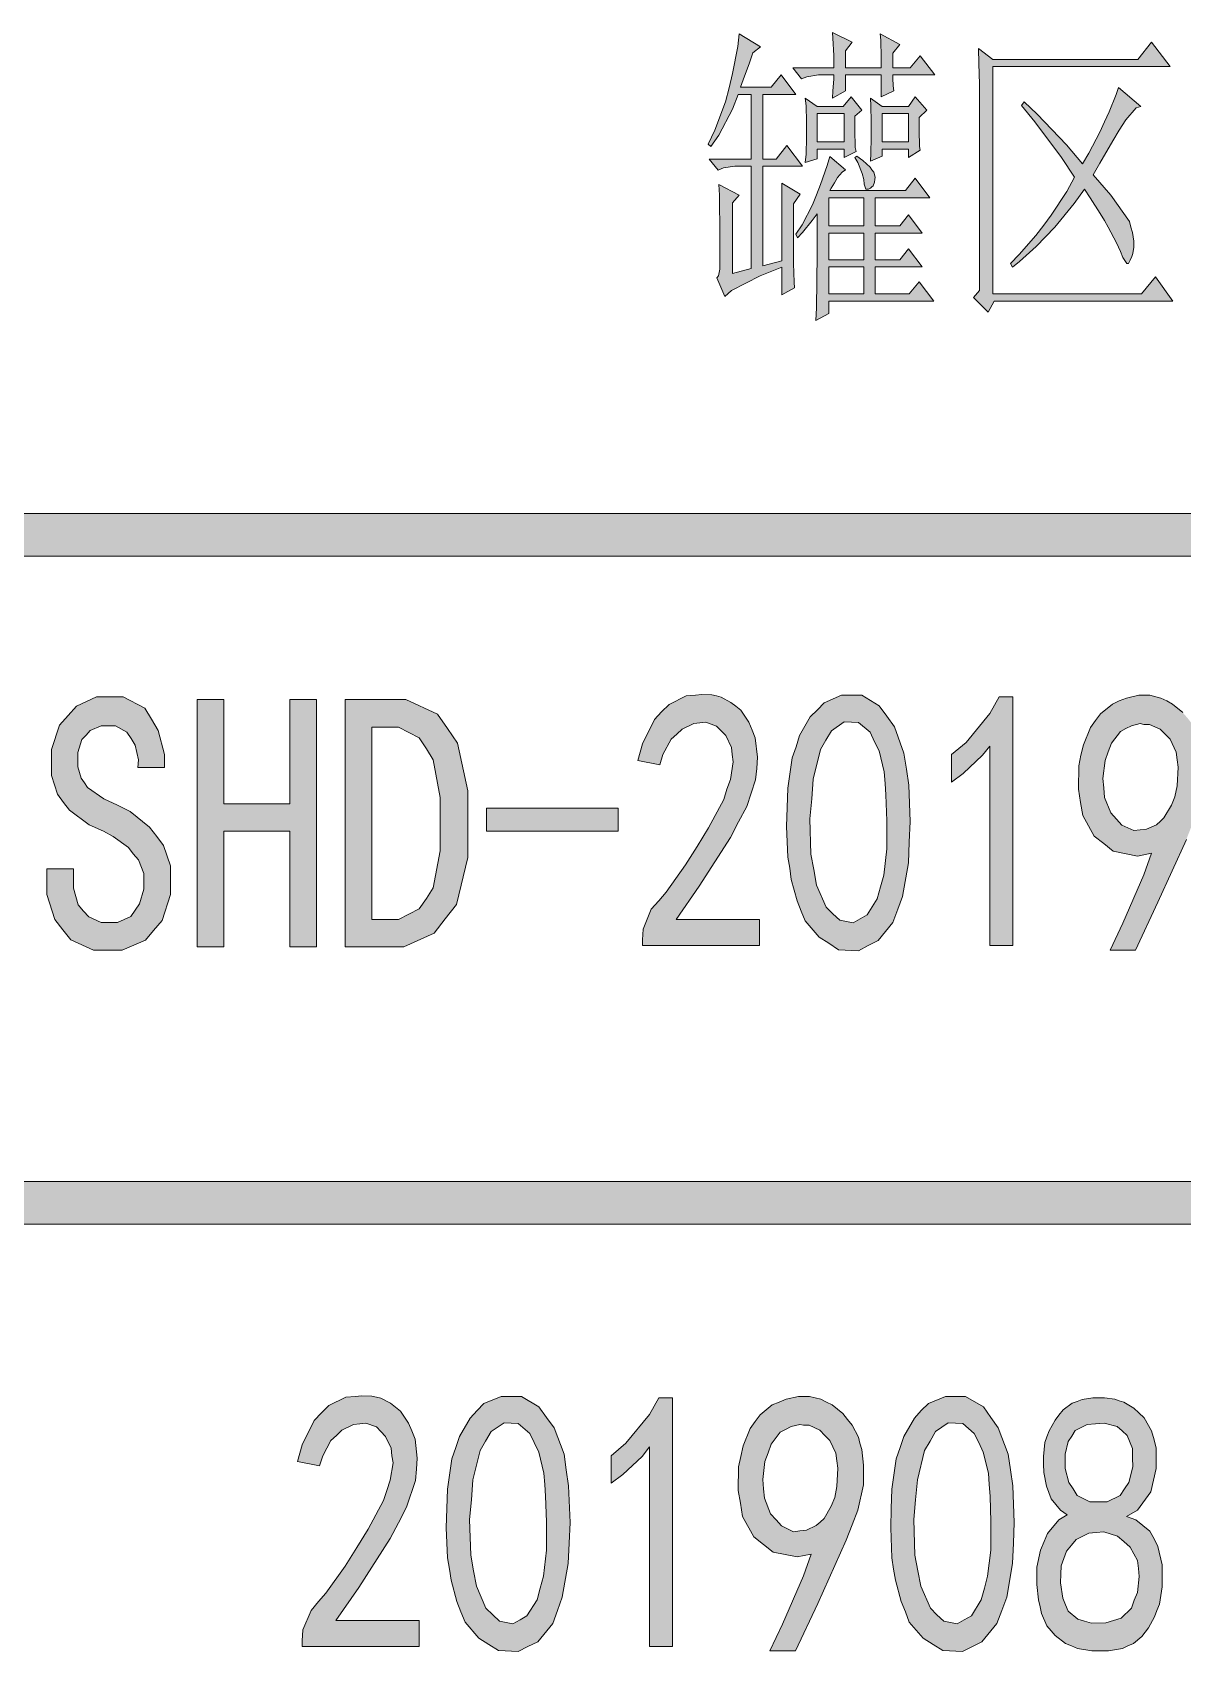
# Model space of a CAD drawing. Header units: millimetres. Extents: x 0 to 414, y 0 to 292.
# Drawn here: x 375.33 to 386.77, y 34.04 to 50.13 of the extents above; entities that cross this region are included whole.
import ezdxf

# ---------------------------------------------------------------- set-up
doc = ezdxf.new("R2010")
doc.units = ezdxf.units.MM

msp = doc.modelspace()

# ---------------------------------------------------------------- hatches: boundary and pattern name
h = msp.add_hatch(color=0)
h.dxf.hatch_style = 2
h.paths.add_polyline_path([(382.781528, 47.861361), (382.781528, 48.633944), (382.964972, 48.524583), (382.897944, 48.429333), (382.897944, 48.330556), (382.897944, 48.10125), (382.897944, 47.967194), (382.897944, 47.836667), (382.905, 47.649694), (382.908528, 47.59325), (382.781528, 47.522694), (382.781528, 47.797861), (382.566333, 47.713194), (382.280583, 47.568556), (382.213556, 47.508583), (382.135944, 47.692028), (382.150056, 47.713194), (382.164167, 47.780222), (382.164167, 47.822556), (382.164167, 48.111833), (382.160639, 48.514), (382.153583, 48.619833), (382.358194, 48.514), (382.291167, 48.439917), (382.291167, 47.737889), (382.474611, 47.787278), (382.474611, 48.803278), (382.375833, 48.803278), (382.312333, 48.803278), (382.199444, 48.785639), (382.146528, 48.764472), (382.058333, 48.873833), (382.474611, 48.873833), (382.474611, 49.515889), (382.347611, 49.515889), (382.291167, 49.37125), (382.153583, 49.110194), (382.075972, 48.997306), (382.04775, 49.022), (382.114778, 49.159583), (382.220611, 49.441806), (382.255889, 49.582917), (382.291167, 49.724028), (382.344083, 49.992139), (382.358194, 50.119139), (382.569861, 49.988611), (382.49225, 49.928639), (382.4605, 49.829861), (382.397, 49.660528), (382.368778, 49.589972), (382.675694, 49.589972), (382.774472, 49.709917), (382.919111, 49.515889), (382.591028, 49.515889), (382.591028, 48.873833), (382.725083, 48.873833), (382.830917, 49.007889), (382.986139, 48.803278), (382.591028, 48.803278), (382.591028, 47.811972)])
h = msp.add_hatch(color=0)
h.dxf.hatch_style = 2
h.paths.add_polyline_path([(383.769306, 49.780472), (383.769306, 49.882778), (383.765778, 50.055639), (383.758722, 50.119139), (383.95275, 50.013306), (383.885722, 49.925111), (383.885722, 49.780472), (384.058583, 49.780472), (384.157361, 49.900417), (384.302, 49.709917), (383.885722, 49.709917), (383.885722, 49.678167), (383.88925, 49.600556), (383.896306, 49.551167), (383.769306, 49.491194), (383.769306, 49.709917), (383.413, 49.709917), (383.413, 49.551167), (383.286, 49.480611), (383.289528, 49.551167), (383.296583, 49.667583), (383.296583, 49.709917), (383.208389, 49.709917), (383.144889, 49.709917), (383.028472, 49.692278), (382.975556, 49.671111), (382.890889, 49.780472), (383.296583, 49.780472), (383.296583, 49.903944), (383.289528, 50.076806), (383.286, 50.13325), (383.480028, 50.034472), (383.413, 49.949806), (383.413, 49.780472)])
h = msp.add_hatch(color=0)
h.dxf.hatch_style = 2
h.paths.add_polyline_path([(384.880556, 49.865139), (386.319889, 49.865139), (386.457472, 50.034472), (386.640917, 49.794583), (384.880556, 49.794583), (384.880556, 47.533278), (386.358694, 47.533278), (386.496278, 47.702611), (386.669139, 47.462722), (384.891139, 47.462722), (384.831167, 47.353361), (384.686528, 47.498), (384.7465, 47.568556), (384.7465, 49.565278), (384.7465, 49.618194), (384.739444, 49.822806), (384.735917, 49.9745)])
h = msp.add_hatch(color=0)
h.dxf.hatch_style = 2
h.paths.add_polyline_path([(385.191, 49.441806), (385.321528, 49.321861), (385.610806, 49.014944), (385.769556, 48.827972), (385.833056, 48.933806), (385.942417, 49.141944), (385.988278, 49.24425), (386.034139, 49.343028), (386.104694, 49.515889), (386.129389, 49.586444), (386.351639, 49.395944), (386.305778, 49.381833), (386.199944, 49.265417), (386.136444, 49.159583), (386.072944, 49.05375), (385.942417, 48.8315), (385.875389, 48.718611), (386.051778, 48.514), (386.23875, 48.252944), (386.252861, 48.1965), (386.266972, 48.143583), (386.281083, 48.058917), (386.281083, 48.030694), (386.281083, 47.998944), (386.2705, 47.935444), (386.259917, 47.903694), (386.245806, 47.868417), (386.228167, 47.836667), (386.210528, 47.836667), (386.171722, 47.896639), (386.147028, 47.956611), (386.108222, 48.041278), (386.027083, 48.1965), (385.988278, 48.263528), (385.945944, 48.334083), (385.847167, 48.489306), (385.790722, 48.573972), (385.688417, 48.432861), (385.494389, 48.1965), (385.402667, 48.10125), (385.310944, 48.006), (385.145139, 47.854306), (385.074583, 47.797861), (385.053417, 47.836667), (385.141611, 47.924861), (385.307417, 48.115361), (385.385028, 48.217667), (385.459111, 48.316444), (385.614333, 48.552806), (385.691944, 48.693917), (385.561417, 48.887944), (385.296833, 49.24425), (385.162778, 49.406528)])
h = msp.add_hatch(color=0)
h.paths.add_polyline_path([(383.014361, 48.838556), (383.021417, 48.923222), (383.024944, 49.089028), (383.024944, 49.166639), (383.024944, 49.24425), (383.021417, 49.403), (383.014361, 49.480611), (383.130778, 49.395944), (383.391833, 49.395944), (383.469444, 49.491194), (383.575278, 49.360667), (383.50825, 49.300694), (383.50825, 49.166639), (383.511778, 48.99025), (383.518833, 48.947917), (383.402417, 48.887944), (383.402417, 48.972611), (383.130778, 48.972611), (383.130778, 48.877361)])
h.paths.add_polyline_path([(383.130778, 49.325389), (383.130778, 49.046694), (383.402417, 49.046694), (383.402417, 49.325389)])
h = msp.add_hatch(color=0)
h.paths.add_polyline_path([(383.663472, 48.852667), (383.667, 48.930278), (383.670528, 49.089028), (383.670528, 49.166639), (383.670528, 49.24425), (383.667, 49.403), (383.663472, 49.480611), (383.779889, 49.395944), (384.040944, 49.395944), (384.107972, 49.491194), (384.224389, 49.360667), (384.146778, 49.286583), (384.146778, 49.159583), (384.150306, 48.997306), (384.157361, 48.962028), (384.040944, 48.887944), (384.040944, 48.972611), (383.779889, 48.972611), (383.779889, 48.902056)])
h.paths.add_polyline_path([(383.779889, 49.325389), (383.779889, 49.046694), (384.040944, 49.046694), (384.040944, 49.325389)])
h = msp.add_hatch(color=0)
h.paths.add_polyline_path([(383.130778, 48.330556), (383.081389, 48.263528), (382.986139, 48.143583), (382.93675, 48.090667), (382.919111, 48.125944), (382.982611, 48.221194), (383.084917, 48.41875), (383.12725, 48.517528), (383.166056, 48.619833), (383.233083, 48.810333), (383.257778, 48.898528), (383.413, 48.768), (383.38125, 48.743306), (383.335389, 48.690389), (383.31775, 48.662167), (383.303639, 48.637472), (383.271889, 48.584556), (383.257778, 48.559861), (384.009194, 48.559861), (384.107972, 48.683333), (384.252611, 48.489306), (383.709333, 48.489306), (383.709333, 48.210611), (383.95275, 48.210611), (384.040944, 48.319972), (384.175, 48.136528), (383.709333, 48.136528), (383.709333, 47.871944), (383.95275, 47.871944), (384.040944, 47.981306), (384.175, 47.801389), (383.709333, 47.801389), (383.709333, 47.533278), (384.048, 47.533278), (384.146778, 47.653222), (384.291417, 47.462722), (383.247194, 47.462722), (383.247194, 47.33925), (383.120194, 47.268694), (383.12725, 47.395694), (383.130778, 47.928389)])
h.paths.add_polyline_path([(383.247194, 48.489306), (383.247194, 48.210611), (383.596444, 48.210611), (383.596444, 48.489306)])
h.paths.add_polyline_path([(383.247194, 47.801389), (383.247194, 47.533278), (383.596444, 47.533278), (383.596444, 47.801389)])
h.paths.add_polyline_path([(383.247194, 48.136528), (383.247194, 47.871944), (383.596444, 47.871944), (383.596444, 48.136528)])
h = msp.add_hatch(color=0)
h.dxf.hatch_style = 2
h.paths.add_polyline_path([(383.525889, 48.902056), (383.585861, 48.859722), (383.659944, 48.792694), (383.677583, 48.768), (383.695222, 48.743306), (383.709333, 48.693917), (383.705806, 48.669222), (383.702278, 48.644528), (383.688167, 48.60925), (383.677583, 48.598667), (383.663472, 48.584556), (383.642306, 48.573972), (383.617611, 48.573972), (383.599972, 48.623361), (383.596444, 48.669222), (383.578806, 48.729194), (383.536472, 48.838556), (383.50825, 48.887944)])
h = msp.add_hatch(color=0)
h.dxf.hatch_style = 2
h.paths.add_polyline_path([(404.237472, 45.349583), (404.237472, 44.92625), (354.957944, 44.92625), (354.957944, 45.349583)])
h = msp.add_hatch(color=0)
h.dxf.hatch_style = 2
h.paths.add_polyline_path([(376.703167, 41.730083), (376.703167, 41.564278), (376.6185, 41.303222), (376.533833, 41.204444), (376.452694, 41.109194), (376.223389, 41.010417), (376.082278, 41.010417), (375.937639, 41.010417), (375.711861, 41.112722), (375.630722, 41.2115), (375.553111, 41.313806), (375.471972, 41.564278), (375.471972, 41.715972), (375.471972, 41.818278), (375.736556, 41.818278), (375.736556, 41.730083), (375.736556, 41.62425), (375.785944, 41.458444), (375.838861, 41.398472), (375.891778, 41.342028), (376.011722, 41.285583), (376.082278, 41.285583), (376.174, 41.285583), (376.308056, 41.345556), (376.350389, 41.405528), (376.392722, 41.469028), (376.438583, 41.617194), (376.438583, 41.701861), (376.438583, 41.772417), (376.385667, 41.906472), (376.33275, 41.966444), (376.283361, 42.029944), (376.131667, 42.139306), (376.036417, 42.192222), (375.895306, 42.255722), (375.69775, 42.400361), (375.637778, 42.477972), (375.577806, 42.559111), (375.517833, 42.746083), (375.517833, 42.851917), (375.517833, 43.003611), (375.598972, 43.247028), (375.683639, 43.342278), (375.768306, 43.434), (375.965861, 43.52925), (376.082278, 43.52925), (376.230444, 43.52925), (376.445639, 43.416361), (376.512667, 43.307), (376.579694, 43.194111), (376.643194, 42.954222), (376.643194, 42.823694), (376.378611, 42.823694), (376.385667, 42.901306), (376.350389, 43.045944), (376.311583, 43.112972), (376.26925, 43.176472), (376.156361, 43.239972), (376.082278, 43.239972), (376.011722, 43.239972), (375.902361, 43.194111), (375.863556, 43.14825), (375.821222, 43.102389), (375.782417, 42.975389), (375.782417, 42.89425), (375.782417, 42.83075), (375.814167, 42.717861), (375.845917, 42.672), (375.877667, 42.626139), (376.039944, 42.51325), (376.174, 42.44975), (376.301, 42.38625), (376.495028, 42.231028), (376.565583, 42.139306), (376.632611, 42.051111), (376.703167, 41.8465)])
h = msp.add_hatch(color=0)
h.dxf.hatch_style = 2
h.paths.add_polyline_path([(378.153083, 41.042167), (377.8885, 41.042167), (377.8885, 42.192222), (377.232333, 42.192222), (377.232333, 41.042167), (376.96775, 41.042167), (376.96775, 43.501028), (377.232333, 43.501028), (377.232333, 42.463861), (377.8885, 42.463861), (377.8885, 43.501028), (378.153083, 43.501028)])
h = msp.add_hatch(color=0)
h.paths.add_polyline_path([(379.659444, 42.262778), (379.659444, 41.931167), (379.546556, 41.461972), (379.433667, 41.320861), (379.324306, 41.17975), (379.020917, 41.042167), (378.830417, 41.042167), (378.438833, 41.042167), (378.438833, 43.501028), (378.830417, 43.501028), (379.042083, 43.501028), (379.356056, 43.356389), (379.458361, 43.21175), (379.557139, 43.067111), (379.659444, 42.594389)])
h.paths.add_polyline_path([(379.384278, 42.262778), (379.384278, 42.527361), (379.313722, 42.901306), (379.246694, 43.010667), (379.176139, 43.120028), (378.968, 43.225861), (378.830417, 43.225861), (378.703417, 43.225861), (378.703417, 41.313806), (378.830417, 41.313806), (378.968, 41.313806), (379.176139, 41.419639), (379.246694, 41.521944), (379.313722, 41.627778), (379.384278, 41.998194)])
h = msp.add_hatch(color=0)
h.dxf.hatch_style = 2
h.paths.add_polyline_path([(381.395111, 41.112722), (381.402167, 41.218556), (381.483306, 41.416111), (381.557389, 41.500778), (381.631472, 41.585444), (381.821972, 41.857083), (381.938389, 42.040528), (382.051278, 42.223972), (382.202972, 42.506194), (382.234722, 42.6085), (382.27, 42.707278), (382.298222, 42.880139), (382.287639, 42.954222), (382.280583, 43.024778), (382.224139, 43.144722), (382.178278, 43.190583), (382.132417, 43.236444), (382.026583, 43.27525), (381.966611, 43.268194), (381.906639, 43.261139), (381.790222, 43.204694), (381.737306, 43.155306), (381.680861, 43.105917), (381.596194, 42.954222), (381.567972, 42.851917), (381.34925, 42.89425), (381.395111, 43.060056), (381.515056, 43.303472), (381.585611, 43.377556), (381.659694, 43.451639), (381.829028, 43.536306), (381.924278, 43.543361), (381.98425, 43.550417), (382.086556, 43.546889), (382.132417, 43.536306), (382.178278, 43.525722), (382.273528, 43.472806), (382.322917, 43.434), (382.372306, 43.395194), (382.453444, 43.27525), (382.485194, 43.197639), (382.516944, 43.120028), (382.538111, 42.929528), (382.531056, 42.816639), (382.520472, 42.70375), (382.432278, 42.439167), (382.351139, 42.283944), (382.27, 42.128722), (381.959556, 41.645417), (381.73025, 41.313806), (382.559278, 41.313806), (382.559278, 41.056278), (381.395111, 41.056278)])
h = msp.add_hatch(color=0)
h.paths.add_polyline_path([(382.834444, 42.428583), (382.8415, 42.619083), (382.883833, 42.922472), (382.922639, 43.031833), (382.957917, 43.144722), (383.06375, 43.328167), (383.134306, 43.398722), (383.201333, 43.469278), (383.374194, 43.543361), (383.472972, 43.543361), (383.575278, 43.543361), (383.748139, 43.437528), (383.82575, 43.335222), (383.899833, 43.229389), (383.995083, 42.968333), (384.019778, 42.809583), (384.044472, 42.650833), (384.058583, 42.287472), (384.048, 42.082861), (384.040944, 41.87825), (383.980972, 41.543111), (383.935111, 41.416111), (383.885722, 41.285583), (383.737556, 41.105667), (383.638778, 41.056278), (383.543528, 41.003361), (383.345972, 41.013944), (383.247194, 41.077444), (383.151944, 41.137417), (383.014361, 41.299694), (382.972028, 41.398472), (382.933222, 41.500778), (382.87325, 41.712444), (382.859139, 41.825333), (382.8415, 41.934694), (382.827389, 42.238083)])
h.paths.add_polyline_path([(383.077861, 42.51325), (383.060222, 42.315694), (383.070806, 41.962917), (383.099028, 41.811222), (383.12725, 41.656), (383.2225, 41.437278), (383.289528, 41.37025), (383.356556, 41.30675), (383.490611, 41.282056), (383.561167, 41.320861), (383.628194, 41.359667), (383.7305, 41.518417), (383.76225, 41.638361), (383.794, 41.754778), (383.82575, 42.015833), (383.82575, 42.153417), (383.82575, 42.294528), (383.815167, 42.552056), (383.808111, 42.664944), (383.797528, 42.781361), (383.748139, 42.9895), (383.702278, 43.081222), (383.659944, 43.176472), (383.543528, 43.271722), (383.472972, 43.27525), (383.402417, 43.278778), (383.275417, 43.190583), (383.218972, 43.095333), (383.166056, 43.003611), (383.091972, 42.710806)])
h = msp.add_hatch(color=0)
h.dxf.hatch_style = 2
h.paths.add_polyline_path([(384.848806, 43.038889), (384.774722, 42.947167), (384.584222, 42.76725), (384.467806, 42.679056), (384.467806, 42.954222), (384.612444, 43.074167), (384.848806, 43.363444), (384.940528, 43.52925), (385.078111, 43.52925), (385.078111, 41.056278), (384.848806, 41.056278)])
h = msp.add_hatch(color=0)
h.paths.add_polyline_path([(386.044722, 41.010417), (386.171722, 41.278528), (386.379861, 41.758306), (386.457472, 41.9735), (386.316361, 41.945278), (386.076472, 41.994667), (385.981222, 42.06875), (385.885972, 42.142833), (385.773083, 42.347444), (385.751917, 42.477972), (385.73075, 42.6085), (385.734278, 42.841333), (385.755444, 42.947167), (385.780139, 43.049472), (385.850694, 43.222333), (385.900083, 43.292889), (385.949472, 43.359917), (386.069417, 43.455167), (386.136444, 43.486917), (386.207, 43.515139), (386.330472, 43.543361), (386.383389, 43.543361), (386.439833, 43.543361), (386.549194, 43.515139), (386.609167, 43.486917), (386.665611, 43.455167), (386.767917, 43.3705), (386.817306, 43.314056), (386.863167, 43.254083), (386.923139, 43.137667), (386.940778, 43.074167), (386.958417, 43.014194), (386.976056, 42.855444), (386.976056, 42.760194), (386.976056, 42.661417), (386.919611, 42.414472), (386.863167, 42.262778), (386.803194, 42.111083), (386.520972, 41.486667), (386.298722, 41.010417)])
h.paths.add_polyline_path([(385.981222, 42.622611), (385.988278, 42.527361), (386.051778, 42.375667), (386.108222, 42.312167), (386.161139, 42.252194), (386.281083, 42.199278), (386.344583, 42.206333), (386.408083, 42.213389), (386.506861, 42.255722), (386.545667, 42.291), (386.580944, 42.326278), (386.655028, 42.44975), (386.690306, 42.534417), (386.711472, 42.643778), (386.722056, 42.827222), (386.711472, 42.901306), (386.700889, 42.978917), (386.640917, 43.105917), (386.591528, 43.155306), (386.542139, 43.204694), (386.436306, 43.254083), (386.379861, 43.254083), (386.344583, 43.261139), (386.256389, 43.239972), (386.199944, 43.21175), (386.147028, 43.183528), (386.058833, 43.067111), (386.027083, 42.982444), (385.995333, 42.89425), (385.974167, 42.714333)])
h = msp.add_hatch(color=0)
h.dxf.hatch_style = 2
h.paths.add_polyline_path([(381.155222, 42.192222), (379.842889, 42.192222), (379.842889, 42.421528), (381.155222, 42.421528)])
h = msp.add_hatch(color=0)
h.dxf.hatch_style = 2
h.paths.add_polyline_path([(404.237472, 38.710306), (404.237472, 38.286972), (354.957944, 38.286972), (354.957944, 38.710306)])
h = msp.add_hatch(color=0)
h.dxf.hatch_style = 2
h.paths.add_polyline_path([(378.011972, 34.141833), (378.019028, 34.251194), (378.100167, 34.445222), (378.17425, 34.533417), (378.248333, 34.618083), (378.438833, 34.886194), (378.55525, 35.069639), (378.668139, 35.253083), (378.819833, 35.538833), (378.855111, 35.637611), (378.886861, 35.739917), (378.915083, 35.912778), (378.9045, 35.983333), (378.897444, 36.057417), (378.841, 36.173833), (378.795139, 36.223222), (378.749278, 36.269083), (378.643444, 36.307889), (378.583472, 36.300833), (378.5235, 36.293778), (378.407083, 36.237333), (378.354167, 36.184417), (378.297722, 36.135028), (378.216583, 35.983333), (378.184833, 35.884556), (377.966111, 35.926889), (378.011972, 36.092694), (378.131917, 36.332583), (378.202472, 36.410194), (378.276556, 36.484278), (378.445889, 36.565417), (378.541139, 36.572472), (378.601111, 36.579528), (378.703417, 36.576), (378.749278, 36.565417), (378.795139, 36.554833), (378.890389, 36.505444), (378.939778, 36.466639), (378.989167, 36.427833), (379.070306, 36.307889), (379.102056, 36.230278), (379.133806, 36.149139), (379.154972, 35.958639), (379.147917, 35.849278), (379.137333, 35.736389), (379.049139, 35.471806), (378.968, 35.316583), (378.886861, 35.161361), (378.576417, 34.674528), (378.347111, 34.346444), (379.176139, 34.346444), (379.176139, 34.085389), (378.011972, 34.085389)])
h = msp.add_hatch(color=0)
h.paths.add_polyline_path([(379.451306, 35.457694), (379.458361, 35.651722), (379.500694, 35.951583), (379.5395, 36.064472), (379.574778, 36.173833), (379.680611, 36.357278), (379.751167, 36.431361), (379.818194, 36.501917), (379.991056, 36.572472), (380.089833, 36.572472), (380.192139, 36.572472), (380.365, 36.470167), (380.442611, 36.364333), (380.516694, 36.262028), (380.615472, 35.997444), (380.636639, 35.842222), (380.661333, 35.683472), (380.675444, 35.320111), (380.664861, 35.1155), (380.657806, 34.910889), (380.597833, 34.57575), (380.551972, 34.445222), (380.502583, 34.314694), (380.354417, 34.134778), (380.255639, 34.085389), (380.160389, 34.036), (379.962833, 34.046583), (379.867583, 34.106556), (379.768806, 34.170056), (379.631222, 34.328806), (379.588889, 34.431111), (379.550083, 34.533417), (379.493639, 34.745083), (379.476, 34.854444), (379.458361, 34.967333), (379.44425, 35.267194)])
h.paths.add_polyline_path([(379.694722, 35.545889), (379.677083, 35.348333), (379.687667, 34.995556), (379.715889, 34.840333), (379.744111, 34.685111), (379.839361, 34.466389), (379.906389, 34.402889), (379.973417, 34.339389), (380.107472, 34.311167), (380.178028, 34.3535), (380.245056, 34.392306), (380.347361, 34.551056), (380.379111, 34.667472), (380.410861, 34.787417), (380.442611, 35.044944), (380.442611, 35.186056), (380.442611, 35.327167), (380.432028, 35.581167), (380.424972, 35.697583), (380.414389, 35.810472), (380.365, 36.018611), (380.319139, 36.113861), (380.276806, 36.205583), (380.160389, 36.304361), (380.089833, 36.307889), (380.019278, 36.311417), (379.892278, 36.223222), (379.835833, 36.127972), (379.782917, 36.03625), (379.708833, 35.743444)])
h = msp.add_hatch(color=0)
h.dxf.hatch_style = 2
h.paths.add_polyline_path([(381.465667, 36.071528), (381.391583, 35.976278), (381.201083, 35.796361), (381.084667, 35.711694), (381.084667, 35.983333), (381.229306, 36.106806), (381.465667, 36.392556), (381.557389, 36.558361), (381.694972, 36.558361), (381.694972, 34.085389), (381.465667, 34.085389)])
h = msp.add_hatch(color=0)
h.paths.add_polyline_path([(382.661583, 34.043056), (382.788583, 34.307639), (382.996722, 34.790944), (383.074333, 35.006139), (382.933222, 34.977917), (382.693333, 35.023778), (382.598083, 35.101389), (382.502833, 35.175472), (382.389944, 35.380083), (382.368778, 35.510611), (382.347611, 35.637611), (382.351139, 35.873972), (382.372306, 35.976278), (382.397, 36.082111), (382.467556, 36.254972), (382.516944, 36.322), (382.566333, 36.389028), (382.686278, 36.487806), (382.753306, 36.516028), (382.823861, 36.54425), (382.947333, 36.572472), (383.00025, 36.572472), (383.056694, 36.572472), (383.169583, 36.54425), (383.226028, 36.516028), (383.282472, 36.487806), (383.388306, 36.403139), (383.434167, 36.343167), (383.480028, 36.286722), (383.543528, 36.166778), (383.557639, 36.106806), (383.575278, 36.046833), (383.592917, 35.888083), (383.592917, 35.789306), (383.592917, 35.694056), (383.536472, 35.443583), (383.480028, 35.295417), (383.420056, 35.143722), (383.137833, 34.515778), (382.915583, 34.043056)])
h.paths.add_polyline_path([(382.598083, 35.65525), (382.608667, 35.56), (382.668639, 35.404778), (382.725083, 35.344806), (382.778, 35.284833), (382.897944, 35.228389), (382.961444, 35.235444), (383.024944, 35.2425), (383.123722, 35.288361), (383.162528, 35.323639), (383.201333, 35.358917), (383.271889, 35.482389), (383.307167, 35.567056), (383.328333, 35.676417), (383.338917, 35.859861), (383.328333, 35.933944), (383.31775, 36.008028), (383.257778, 36.135028), (383.208389, 36.184417), (383.159, 36.237333), (383.053167, 36.286722), (382.996722, 36.286722), (382.961444, 36.293778), (382.87325, 36.272611), (382.816806, 36.244389), (382.763889, 36.216167), (382.675694, 36.09975), (382.643944, 36.011556), (382.612194, 35.926889), (382.591028, 35.746972)])
h = msp.add_hatch(color=0)
h.paths.add_polyline_path([(383.868083, 35.457694), (383.875139, 35.651722), (383.917472, 35.951583), (383.956278, 36.064472), (383.995083, 36.173833), (384.100917, 36.357278), (384.167944, 36.431361), (384.2385, 36.501917), (384.407833, 36.572472), (384.506611, 36.572472), (384.608917, 36.572472), (384.785306, 36.470167), (384.859389, 36.364333), (384.933472, 36.262028), (385.03225, 35.997444), (385.053417, 35.842222), (385.078111, 35.683472), (385.092222, 35.320111), (385.085167, 35.1155), (385.074583, 34.910889), (385.018139, 34.57575), (384.96875, 34.445222), (384.919361, 34.314694), (384.771194, 34.134778), (384.675944, 34.085389), (384.577167, 34.036), (384.383139, 34.046583), (384.284361, 34.106556), (384.185583, 34.170056), (384.048, 34.328806), (384.009194, 34.431111), (383.966861, 34.533417), (383.910417, 34.745083), (383.892778, 34.854444), (383.875139, 34.967333), (383.864556, 35.267194)])
h.paths.add_polyline_path([(384.1115, 35.545889), (384.093861, 35.348333), (384.104444, 34.995556), (384.132667, 34.840333), (384.164417, 34.685111), (384.259667, 34.466389), (384.323167, 34.402889), (384.390194, 34.339389), (384.52425, 34.311167), (384.594806, 34.3535), (384.665361, 34.392306), (384.764139, 34.551056), (384.795889, 34.667472), (384.827639, 34.787417), (384.859389, 35.044944), (384.859389, 35.186056), (384.859389, 35.327167), (384.852333, 35.581167), (384.84175, 35.697583), (384.834694, 35.810472), (384.781778, 36.018611), (384.739444, 36.113861), (384.693583, 36.205583), (384.580694, 36.304361), (384.506611, 36.307889), (384.436056, 36.311417), (384.309056, 36.223222), (384.256139, 36.127972), (384.199694, 36.03625), (384.129139, 35.743444)])
h = msp.add_hatch(color=0)
h.paths.add_polyline_path([(385.318, 34.790944), (385.318, 34.875611), (385.353278, 35.044944), (385.388556, 35.129611), (385.423833, 35.21075), (385.536722, 35.344806), (385.617861, 35.394194), (385.550833, 35.443583), (385.459111, 35.556472), (385.434417, 35.616444), (385.41325, 35.679944), (385.385028, 35.817528), (385.3815, 35.898667), (385.3815, 35.976278), (385.395611, 36.113861), (385.416778, 36.170306), (385.437944, 36.230278), (385.497917, 36.336111), (385.536722, 36.3855), (385.579056, 36.438417), (385.66725, 36.505444), (385.716639, 36.523083), (385.766028, 36.540722), (385.871861, 36.558361), (385.928306, 36.558361), (385.988278, 36.558361), (386.090583, 36.54425), (386.136444, 36.530139), (386.182306, 36.516028), (386.281083, 36.456056), (386.330472, 36.410194), (386.383389, 36.360806), (386.457472, 36.230278), (386.482167, 36.142083), (386.503333, 36.057417), (386.503333, 35.856333), (386.475111, 35.739917), (386.450417, 35.6235), (386.316361, 35.443583), (386.207, 35.380083), (386.30225, 35.344806), (386.439833, 35.231917), (386.482167, 35.157833), (386.520972, 35.080222), (386.563306, 34.900306), (386.563306, 34.790944), (386.563306, 34.681583), (386.535083, 34.508722), (386.510389, 34.445222), (386.485694, 34.381722), (386.425722, 34.272361), (386.393972, 34.230028), (386.362222, 34.187694), (386.277556, 34.117139), (386.221111, 34.092444), (386.168194, 34.06775), (386.030611, 34.043056), (385.945944, 34.043056), (385.864806, 34.043056), (385.720167, 34.06775), (385.660194, 34.092444), (385.600222, 34.117139), (385.497917, 34.19475), (385.459111, 34.244139), (385.416778, 34.293528), (385.363861, 34.413472), (385.34975, 34.4805), (385.332111, 34.551056), (385.318, 34.70275)])
h.paths.add_polyline_path([(385.554361, 34.805056), (385.550833, 34.720389), (385.575528, 34.568694), (385.600222, 34.501667), (385.628444, 34.438167), (385.723694, 34.357028), (385.790722, 34.339389), (385.861278, 34.318222), (386.002389, 34.32175), (386.08, 34.346444), (386.154083, 34.367611), (386.256389, 34.466389), (386.284611, 34.547528), (386.316361, 34.625139), (386.334, 34.783889), (386.326944, 34.8615), (386.316361, 34.942639), (386.245806, 35.073167), (386.182306, 35.129611), (386.118806, 35.182528), (385.981222, 35.228389), (385.907139, 35.221333), (385.833056, 35.214278), (385.706056, 35.150778), (385.660194, 35.094333), (385.610806, 35.034361), (385.557889, 34.889722)])
h.paths.add_polyline_path([(385.596694, 35.926889), (385.596694, 35.856333), (385.6355, 35.71875), (385.677833, 35.65525), (385.716639, 35.588222), (385.843639, 35.524722), (385.928306, 35.524722), (386.0165, 35.524722), (386.1435, 35.588222), (386.189361, 35.65525), (386.231694, 35.71875), (386.2705, 35.873972), (386.266972, 35.962167), (386.266972, 36.053889), (386.214056, 36.184417), (386.164667, 36.230278), (386.115278, 36.272611), (385.98475, 36.307889), (385.900083, 36.300833), (385.815417, 36.293778), (385.699, 36.233806), (385.663722, 36.177361), (385.628444, 36.124444), (385.596694, 35.997444)])

# ---------------------------------------------------------------- linework, layer by layer
at = {"color": 0, "lineweight": 0}
for points in [[(382.781528, 47.861361), (382.781528, 48.633944), (382.964972, 48.524583), (382.897944, 48.429333), (382.897944, 48.330556), (382.897944, 48.10125), (382.897944, 47.967194), (382.897944, 47.836667), (382.905, 47.649694), (382.908528, 47.59325), (382.781528, 47.522694), (382.781528, 47.797861), (382.566333, 47.713194), (382.280583, 47.568556), (382.213556, 47.508583), (382.135944, 47.692028), (382.150056, 47.713194), (382.164167, 47.780222), (382.164167, 47.822556), (382.164167, 48.111833), (382.160639, 48.514), (382.153583, 48.619833), (382.358194, 48.514), (382.291167, 48.439917), (382.291167, 47.737889), (382.474611, 47.787278), (382.474611, 48.803278), (382.375833, 48.803278), (382.312333, 48.803278), (382.199444, 48.785639), (382.146528, 48.764472), (382.058333, 48.873833), (382.474611, 48.873833), (382.474611, 49.515889), (382.347611, 49.515889), (382.291167, 49.37125), (382.153583, 49.110194), (382.075972, 48.997306), (382.04775, 49.022), (382.114778, 49.159583), (382.220611, 49.441806), (382.255889, 49.582917), (382.291167, 49.724028), (382.344083, 49.992139), (382.358194, 50.119139), (382.569861, 49.988611), (382.49225, 49.928639), (382.4605, 49.829861), (382.397, 49.660528), (382.368778, 49.589972), (382.675694, 49.589972), (382.774472, 49.709917), (382.919111, 49.515889), (382.591028, 49.515889), (382.591028, 48.873833), (382.725083, 48.873833), (382.830917, 49.007889), (382.986139, 48.803278), (382.591028, 48.803278), (382.591028, 47.811972)], [(383.769306, 49.780472), (383.769306, 49.882778), (383.765778, 50.055639), (383.758722, 50.119139), (383.95275, 50.013306), (383.885722, 49.925111), (383.885722, 49.780472), (384.058583, 49.780472), (384.157361, 49.900417), (384.302, 49.709917), (383.885722, 49.709917), (383.885722, 49.678167), (383.88925, 49.600556), (383.896306, 49.551167), (383.769306, 49.491194), (383.769306, 49.709917), (383.413, 49.709917), (383.413, 49.551167), (383.286, 49.480611), (383.289528, 49.551167), (383.296583, 49.667583), (383.296583, 49.709917), (383.208389, 49.709917), (383.144889, 49.709917), (383.028472, 49.692278), (382.975556, 49.671111), (382.890889, 49.780472), (383.296583, 49.780472), (383.296583, 49.903944), (383.289528, 50.076806), (383.286, 50.13325), (383.480028, 50.034472), (383.413, 49.949806), (383.413, 49.780472)], [(384.880556, 49.865139), (386.319889, 49.865139), (386.457472, 50.034472), (386.640917, 49.794583), (384.880556, 49.794583), (384.880556, 47.533278), (386.358694, 47.533278), (386.496278, 47.702611), (386.669139, 47.462722), (384.891139, 47.462722), (384.831167, 47.353361), (384.686528, 47.498), (384.7465, 47.568556), (384.7465, 49.565278), (384.7465, 49.618194), (384.739444, 49.822806), (384.735917, 49.9745)], [(385.191, 49.441806), (385.321528, 49.321861), (385.610806, 49.014944), (385.769556, 48.827972), (385.833056, 48.933806), (385.942417, 49.141944), (385.988278, 49.24425), (386.034139, 49.343028), (386.104694, 49.515889), (386.129389, 49.586444), (386.351639, 49.395944), (386.305778, 49.381833), (386.199944, 49.265417), (386.136444, 49.159583), (386.072944, 49.05375), (385.942417, 48.8315), (385.875389, 48.718611), (386.051778, 48.514), (386.23875, 48.252944), (386.252861, 48.1965), (386.266972, 48.143583), (386.281083, 48.058917), (386.281083, 48.030694), (386.281083, 47.998944), (386.2705, 47.935444), (386.259917, 47.903694), (386.245806, 47.868417), (386.228167, 47.836667), (386.210528, 47.836667), (386.171722, 47.896639), (386.147028, 47.956611), (386.108222, 48.041278), (386.027083, 48.1965), (385.988278, 48.263528), (385.945944, 48.334083), (385.847167, 48.489306), (385.790722, 48.573972), (385.688417, 48.432861), (385.494389, 48.1965), (385.402667, 48.10125), (385.310944, 48.006), (385.145139, 47.854306), (385.074583, 47.797861), (385.053417, 47.836667), (385.141611, 47.924861), (385.307417, 48.115361), (385.385028, 48.217667), (385.459111, 48.316444), (385.614333, 48.552806), (385.691944, 48.693917), (385.561417, 48.887944), (385.296833, 49.24425), (385.162778, 49.406528)], [(383.014361, 48.838556), (383.021417, 48.923222), (383.024944, 49.089028), (383.024944, 49.166639), (383.024944, 49.24425), (383.021417, 49.403), (383.014361, 49.480611), (383.130778, 49.395944), (383.391833, 49.395944), (383.469444, 49.491194), (383.575278, 49.360667), (383.50825, 49.300694), (383.50825, 49.166639), (383.511778, 48.99025), (383.518833, 48.947917), (383.402417, 48.887944), (383.402417, 48.972611), (383.130778, 48.972611), (383.130778, 48.877361)], [(383.663472, 48.852667), (383.667, 48.930278), (383.670528, 49.089028), (383.670528, 49.166639), (383.670528, 49.24425), (383.667, 49.403), (383.663472, 49.480611), (383.779889, 49.395944), (384.040944, 49.395944), (384.107972, 49.491194), (384.224389, 49.360667), (384.146778, 49.286583), (384.146778, 49.159583), (384.150306, 48.997306), (384.157361, 48.962028), (384.040944, 48.887944), (384.040944, 48.972611), (383.779889, 48.972611), (383.779889, 48.902056)], [(383.130778, 49.325389), (383.130778, 49.046694), (383.402417, 49.046694), (383.402417, 49.325389)], [(383.779889, 49.325389), (383.779889, 49.046694), (384.040944, 49.046694), (384.040944, 49.325389)], [(383.130778, 48.330556), (383.081389, 48.263528), (382.986139, 48.143583), (382.93675, 48.090667), (382.919111, 48.125944), (382.982611, 48.221194), (383.084917, 48.41875), (383.12725, 48.517528), (383.166056, 48.619833), (383.233083, 48.810333), (383.257778, 48.898528), (383.413, 48.768), (383.38125, 48.743306), (383.335389, 48.690389), (383.31775, 48.662167), (383.303639, 48.637472), (383.271889, 48.584556), (383.257778, 48.559861), (384.009194, 48.559861), (384.107972, 48.683333), (384.252611, 48.489306), (383.709333, 48.489306), (383.709333, 48.210611), (383.95275, 48.210611), (384.040944, 48.319972), (384.175, 48.136528), (383.709333, 48.136528), (383.709333, 47.871944), (383.95275, 47.871944), (384.040944, 47.981306), (384.175, 47.801389), (383.709333, 47.801389), (383.709333, 47.533278), (384.048, 47.533278), (384.146778, 47.653222), (384.291417, 47.462722), (383.247194, 47.462722), (383.247194, 47.33925), (383.120194, 47.268694), (383.12725, 47.395694), (383.130778, 47.928389)], [(383.525889, 48.902056), (383.585861, 48.859722), (383.659944, 48.792694), (383.677583, 48.768), (383.695222, 48.743306), (383.709333, 48.693917), (383.705806, 48.669222), (383.702278, 48.644528), (383.688167, 48.60925), (383.677583, 48.598667), (383.663472, 48.584556), (383.642306, 48.573972), (383.617611, 48.573972), (383.599972, 48.623361), (383.596444, 48.669222), (383.578806, 48.729194), (383.536472, 48.838556), (383.50825, 48.887944)], [(383.247194, 48.489306), (383.247194, 48.210611), (383.596444, 48.210611), (383.596444, 48.489306)], [(383.247194, 48.136528), (383.247194, 47.871944), (383.596444, 47.871944), (383.596444, 48.136528)], [(383.247194, 47.801389), (383.247194, 47.533278), (383.596444, 47.533278), (383.596444, 47.801389)], [(404.237472, 45.349583), (404.237472, 44.92625), (354.957944, 44.92625), (354.957944, 45.349583)], [(376.703167, 41.730083), (376.703167, 41.564278), (376.6185, 41.303222), (376.533833, 41.204444), (376.452694, 41.109194), (376.223389, 41.010417), (376.082278, 41.010417), (375.937639, 41.010417), (375.711861, 41.112722), (375.630722, 41.2115), (375.553111, 41.313806), (375.471972, 41.564278), (375.471972, 41.715972), (375.471972, 41.818278), (375.736556, 41.818278), (375.736556, 41.730083), (375.736556, 41.62425), (375.785944, 41.458444), (375.838861, 41.398472), (375.891778, 41.342028), (376.011722, 41.285583), (376.082278, 41.285583), (376.174, 41.285583), (376.308056, 41.345556), (376.350389, 41.405528), (376.392722, 41.469028), (376.438583, 41.617194), (376.438583, 41.701861), (376.438583, 41.772417), (376.385667, 41.906472), (376.33275, 41.966444), (376.283361, 42.029944), (376.131667, 42.139306), (376.036417, 42.192222), (375.895306, 42.255722), (375.69775, 42.400361), (375.637778, 42.477972), (375.577806, 42.559111), (375.517833, 42.746083), (375.517833, 42.851917), (375.517833, 43.003611), (375.598972, 43.247028), (375.683639, 43.342278), (375.768306, 43.434), (375.965861, 43.52925), (376.082278, 43.52925), (376.230444, 43.52925), (376.445639, 43.416361), (376.512667, 43.307), (376.579694, 43.194111), (376.643194, 42.954222), (376.643194, 42.823694), (376.378611, 42.823694), (376.385667, 42.901306), (376.350389, 43.045944), (376.311583, 43.112972), (376.26925, 43.176472), (376.156361, 43.239972), (376.082278, 43.239972), (376.011722, 43.239972), (375.902361, 43.194111), (375.863556, 43.14825), (375.821222, 43.102389), (375.782417, 42.975389), (375.782417, 42.89425), (375.782417, 42.83075), (375.814167, 42.717861), (375.845917, 42.672), (375.877667, 42.626139), (376.039944, 42.51325), (376.174, 42.44975), (376.301, 42.38625), (376.495028, 42.231028), (376.565583, 42.139306), (376.632611, 42.051111), (376.703167, 41.8465)], [(378.153083, 41.042167), (377.8885, 41.042167), (377.8885, 42.192222), (377.232333, 42.192222), (377.232333, 41.042167), (376.96775, 41.042167), (376.96775, 43.501028), (377.232333, 43.501028), (377.232333, 42.463861), (377.8885, 42.463861), (377.8885, 43.501028), (378.153083, 43.501028)], [(379.659444, 42.262778), (379.659444, 41.931167), (379.546556, 41.461972), (379.433667, 41.320861), (379.324306, 41.17975), (379.020917, 41.042167), (378.830417, 41.042167), (378.438833, 41.042167), (378.438833, 43.501028), (378.830417, 43.501028), (379.042083, 43.501028), (379.356056, 43.356389), (379.458361, 43.21175), (379.557139, 43.067111), (379.659444, 42.594389)], [(381.395111, 41.112722), (381.402167, 41.218556), (381.483306, 41.416111), (381.557389, 41.500778), (381.631472, 41.585444), (381.821972, 41.857083), (381.938389, 42.040528), (382.051278, 42.223972), (382.202972, 42.506194), (382.234722, 42.6085), (382.27, 42.707278), (382.298222, 42.880139), (382.287639, 42.954222), (382.280583, 43.024778), (382.224139, 43.144722), (382.178278, 43.190583), (382.132417, 43.236444), (382.026583, 43.27525), (381.966611, 43.268194), (381.906639, 43.261139), (381.790222, 43.204694), (381.737306, 43.155306), (381.680861, 43.105917), (381.596194, 42.954222), (381.567972, 42.851917), (381.34925, 42.89425), (381.395111, 43.060056), (381.515056, 43.303472), (381.585611, 43.377556), (381.659694, 43.451639), (381.829028, 43.536306), (381.924278, 43.543361), (381.98425, 43.550417), (382.086556, 43.546889), (382.132417, 43.536306), (382.178278, 43.525722), (382.273528, 43.472806), (382.322917, 43.434), (382.372306, 43.395194), (382.453444, 43.27525), (382.485194, 43.197639), (382.516944, 43.120028), (382.538111, 42.929528), (382.531056, 42.816639), (382.520472, 42.70375), (382.432278, 42.439167), (382.351139, 42.283944), (382.27, 42.128722), (381.959556, 41.645417), (381.73025, 41.313806), (382.559278, 41.313806), (382.559278, 41.056278), (381.395111, 41.056278)], [(382.834444, 42.428583), (382.8415, 42.619083), (382.883833, 42.922472), (382.922639, 43.031833), (382.957917, 43.144722), (383.06375, 43.328167), (383.134306, 43.398722), (383.201333, 43.469278), (383.374194, 43.543361), (383.472972, 43.543361), (383.575278, 43.543361), (383.748139, 43.437528), (383.82575, 43.335222), (383.899833, 43.229389), (383.995083, 42.968333), (384.019778, 42.809583), (384.044472, 42.650833), (384.058583, 42.287472), (384.048, 42.082861), (384.040944, 41.87825), (383.980972, 41.543111), (383.935111, 41.416111), (383.885722, 41.285583), (383.737556, 41.105667), (383.638778, 41.056278), (383.543528, 41.003361), (383.345972, 41.013944), (383.247194, 41.077444), (383.151944, 41.137417), (383.014361, 41.299694), (382.972028, 41.398472), (382.933222, 41.500778), (382.87325, 41.712444), (382.859139, 41.825333), (382.8415, 41.934694), (382.827389, 42.238083)], [(384.848806, 43.038889), (384.774722, 42.947167), (384.584222, 42.76725), (384.467806, 42.679056), (384.467806, 42.954222), (384.612444, 43.074167), (384.848806, 43.363444), (384.940528, 43.52925), (385.078111, 43.52925), (385.078111, 41.056278), (384.848806, 41.056278)], [(379.384278, 42.262778), (379.384278, 42.527361), (379.313722, 42.901306), (379.246694, 43.010667), (379.176139, 43.120028), (378.968, 43.225861), (378.830417, 43.225861), (378.703417, 43.225861), (378.703417, 41.313806), (378.830417, 41.313806), (378.968, 41.313806), (379.176139, 41.419639), (379.246694, 41.521944), (379.313722, 41.627778), (379.384278, 41.998194)], [(383.077861, 42.51325), (383.060222, 42.315694), (383.070806, 41.962917), (383.099028, 41.811222), (383.12725, 41.656), (383.2225, 41.437278), (383.289528, 41.37025), (383.356556, 41.30675), (383.490611, 41.282056), (383.561167, 41.320861), (383.628194, 41.359667), (383.7305, 41.518417), (383.76225, 41.638361), (383.794, 41.754778), (383.82575, 42.015833), (383.82575, 42.153417), (383.82575, 42.294528), (383.815167, 42.552056), (383.808111, 42.664944), (383.797528, 42.781361), (383.748139, 42.9895), (383.702278, 43.081222), (383.659944, 43.176472), (383.543528, 43.271722), (383.472972, 43.27525), (383.402417, 43.278778), (383.275417, 43.190583), (383.218972, 43.095333), (383.166056, 43.003611), (383.091972, 42.710806)], [(385.981222, 42.622611), (385.988278, 42.527361), (386.051778, 42.375667), (386.108222, 42.312167), (386.161139, 42.252194), (386.281083, 42.199278), (386.344583, 42.206333), (386.408083, 42.213389), (386.506861, 42.255722), (386.545667, 42.291), (386.580944, 42.326278), (386.655028, 42.44975), (386.690306, 42.534417), (386.711472, 42.643778), (386.722056, 42.827222), (386.711472, 42.901306), (386.700889, 42.978917), (386.640917, 43.105917), (386.591528, 43.155306), (386.542139, 43.204694), (386.436306, 43.254083), (386.379861, 43.254083), (386.344583, 43.261139), (386.256389, 43.239972), (386.199944, 43.21175), (386.147028, 43.183528), (386.058833, 43.067111), (386.027083, 42.982444), (385.995333, 42.89425), (385.974167, 42.714333)], [(381.155222, 42.192222), (379.842889, 42.192222), (379.842889, 42.421528), (381.155222, 42.421528)], [(404.237472, 38.710306), (404.237472, 38.286972), (354.957944, 38.286972), (354.957944, 38.710306)], [(378.011972, 34.141833), (378.019028, 34.251194), (378.100167, 34.445222), (378.17425, 34.533417), (378.248333, 34.618083), (378.438833, 34.886194), (378.55525, 35.069639), (378.668139, 35.253083), (378.819833, 35.538833), (378.855111, 35.637611), (378.886861, 35.739917), (378.915083, 35.912778), (378.9045, 35.983333), (378.897444, 36.057417), (378.841, 36.173833), (378.795139, 36.223222), (378.749278, 36.269083), (378.643444, 36.307889), (378.583472, 36.300833), (378.5235, 36.293778), (378.407083, 36.237333), (378.354167, 36.184417), (378.297722, 36.135028), (378.216583, 35.983333), (378.184833, 35.884556), (377.966111, 35.926889), (378.011972, 36.092694), (378.131917, 36.332583), (378.202472, 36.410194), (378.276556, 36.484278), (378.445889, 36.565417), (378.541139, 36.572472), (378.601111, 36.579528), (378.703417, 36.576), (378.749278, 36.565417), (378.795139, 36.554833), (378.890389, 36.505444), (378.939778, 36.466639), (378.989167, 36.427833), (379.070306, 36.307889), (379.102056, 36.230278), (379.133806, 36.149139), (379.154972, 35.958639), (379.147917, 35.849278), (379.137333, 35.736389), (379.049139, 35.471806), (378.968, 35.316583), (378.886861, 35.161361), (378.576417, 34.674528), (378.347111, 34.346444), (379.176139, 34.346444), (379.176139, 34.085389), (378.011972, 34.085389)], [(379.451306, 35.457694), (379.458361, 35.651722), (379.500694, 35.951583), (379.5395, 36.064472), (379.574778, 36.173833), (379.680611, 36.357278), (379.751167, 36.431361), (379.818194, 36.501917), (379.991056, 36.572472), (380.089833, 36.572472), (380.192139, 36.572472), (380.365, 36.470167), (380.442611, 36.364333), (380.516694, 36.262028), (380.615472, 35.997444), (380.636639, 35.842222), (380.661333, 35.683472), (380.675444, 35.320111), (380.664861, 35.1155), (380.657806, 34.910889), (380.597833, 34.57575), (380.551972, 34.445222), (380.502583, 34.314694), (380.354417, 34.134778), (380.255639, 34.085389), (380.160389, 34.036), (379.962833, 34.046583), (379.867583, 34.106556), (379.768806, 34.170056), (379.631222, 34.328806), (379.588889, 34.431111), (379.550083, 34.533417), (379.493639, 34.745083), (379.476, 34.854444), (379.458361, 34.967333), (379.44425, 35.267194)], [(381.465667, 36.071528), (381.391583, 35.976278), (381.201083, 35.796361), (381.084667, 35.711694), (381.084667, 35.983333), (381.229306, 36.106806), (381.465667, 36.392556), (381.557389, 36.558361), (381.694972, 36.558361), (381.694972, 34.085389), (381.465667, 34.085389)], [(382.661583, 34.043056), (382.788583, 34.307639), (382.996722, 34.790944), (383.074333, 35.006139), (382.933222, 34.977917), (382.693333, 35.023778), (382.598083, 35.101389), (382.502833, 35.175472), (382.389944, 35.380083), (382.368778, 35.510611), (382.347611, 35.637611), (382.351139, 35.873972), (382.372306, 35.976278), (382.397, 36.082111), (382.467556, 36.254972), (382.516944, 36.322), (382.566333, 36.389028), (382.686278, 36.487806), (382.753306, 36.516028), (382.823861, 36.54425), (382.947333, 36.572472), (383.00025, 36.572472), (383.056694, 36.572472), (383.169583, 36.54425), (383.226028, 36.516028), (383.282472, 36.487806), (383.388306, 36.403139), (383.434167, 36.343167), (383.480028, 36.286722), (383.543528, 36.166778), (383.557639, 36.106806), (383.575278, 36.046833), (383.592917, 35.888083), (383.592917, 35.789306), (383.592917, 35.694056), (383.536472, 35.443583), (383.480028, 35.295417), (383.420056, 35.143722), (383.137833, 34.515778), (382.915583, 34.043056)], [(383.868083, 35.457694), (383.875139, 35.651722), (383.917472, 35.951583), (383.956278, 36.064472), (383.995083, 36.173833), (384.100917, 36.357278), (384.167944, 36.431361), (384.2385, 36.501917), (384.407833, 36.572472), (384.506611, 36.572472), (384.608917, 36.572472), (384.785306, 36.470167), (384.859389, 36.364333), (384.933472, 36.262028), (385.03225, 35.997444), (385.053417, 35.842222), (385.078111, 35.683472), (385.092222, 35.320111), (385.085167, 35.1155), (385.074583, 34.910889), (385.018139, 34.57575), (384.96875, 34.445222), (384.919361, 34.314694), (384.771194, 34.134778), (384.675944, 34.085389), (384.577167, 34.036), (384.383139, 34.046583), (384.284361, 34.106556), (384.185583, 34.170056), (384.048, 34.328806), (384.009194, 34.431111), (383.966861, 34.533417), (383.910417, 34.745083), (383.892778, 34.854444), (383.875139, 34.967333), (383.864556, 35.267194)], [(385.318, 34.790944), (385.318, 34.875611), (385.353278, 35.044944), (385.388556, 35.129611), (385.423833, 35.21075), (385.536722, 35.344806), (385.617861, 35.394194), (385.550833, 35.443583), (385.459111, 35.556472), (385.434417, 35.616444), (385.41325, 35.679944), (385.385028, 35.817528), (385.3815, 35.898667), (385.3815, 35.976278), (385.395611, 36.113861), (385.416778, 36.170306), (385.437944, 36.230278), (385.497917, 36.336111), (385.536722, 36.3855), (385.579056, 36.438417), (385.66725, 36.505444), (385.716639, 36.523083), (385.766028, 36.540722), (385.871861, 36.558361), (385.928306, 36.558361), (385.988278, 36.558361), (386.090583, 36.54425), (386.136444, 36.530139), (386.182306, 36.516028), (386.281083, 36.456056), (386.330472, 36.410194), (386.383389, 36.360806), (386.457472, 36.230278), (386.482167, 36.142083), (386.503333, 36.057417), (386.503333, 35.856333), (386.475111, 35.739917), (386.450417, 35.6235), (386.316361, 35.443583), (386.207, 35.380083), (386.30225, 35.344806), (386.439833, 35.231917), (386.482167, 35.157833), (386.520972, 35.080222), (386.563306, 34.900306), (386.563306, 34.790944), (386.563306, 34.681583), (386.535083, 34.508722), (386.510389, 34.445222), (386.485694, 34.381722), (386.425722, 34.272361), (386.393972, 34.230028), (386.362222, 34.187694), (386.277556, 34.117139), (386.221111, 34.092444), (386.168194, 34.06775), (386.030611, 34.043056), (385.945944, 34.043056), (385.864806, 34.043056), (385.720167, 34.06775), (385.660194, 34.092444), (385.600222, 34.117139), (385.497917, 34.19475), (385.459111, 34.244139), (385.416778, 34.293528), (385.363861, 34.413472), (385.34975, 34.4805), (385.332111, 34.551056), (385.318, 34.70275)], [(379.694722, 35.545889), (379.677083, 35.348333), (379.687667, 34.995556), (379.715889, 34.840333), (379.744111, 34.685111), (379.839361, 34.466389), (379.906389, 34.402889), (379.973417, 34.339389), (380.107472, 34.311167), (380.178028, 34.3535), (380.245056, 34.392306), (380.347361, 34.551056), (380.379111, 34.667472), (380.410861, 34.787417), (380.442611, 35.044944), (380.442611, 35.186056), (380.442611, 35.327167), (380.432028, 35.581167), (380.424972, 35.697583), (380.414389, 35.810472), (380.365, 36.018611), (380.319139, 36.113861), (380.276806, 36.205583), (380.160389, 36.304361), (380.089833, 36.307889), (380.019278, 36.311417), (379.892278, 36.223222), (379.835833, 36.127972), (379.782917, 36.03625), (379.708833, 35.743444)], [(382.598083, 35.65525), (382.608667, 35.56), (382.668639, 35.404778), (382.725083, 35.344806), (382.778, 35.284833), (382.897944, 35.228389), (382.961444, 35.235444), (383.024944, 35.2425), (383.123722, 35.288361), (383.162528, 35.323639), (383.201333, 35.358917), (383.271889, 35.482389), (383.307167, 35.567056), (383.328333, 35.676417), (383.338917, 35.859861), (383.328333, 35.933944), (383.31775, 36.008028), (383.257778, 36.135028), (383.208389, 36.184417), (383.159, 36.237333), (383.053167, 36.286722), (382.996722, 36.286722), (382.961444, 36.293778), (382.87325, 36.272611), (382.816806, 36.244389), (382.763889, 36.216167), (382.675694, 36.09975), (382.643944, 36.011556), (382.612194, 35.926889), (382.591028, 35.746972)], [(384.1115, 35.545889), (384.093861, 35.348333), (384.104444, 34.995556), (384.132667, 34.840333), (384.164417, 34.685111), (384.259667, 34.466389), (384.323167, 34.402889), (384.390194, 34.339389), (384.52425, 34.311167), (384.594806, 34.3535), (384.665361, 34.392306), (384.764139, 34.551056), (384.795889, 34.667472), (384.827639, 34.787417), (384.859389, 35.044944), (384.859389, 35.186056), (384.859389, 35.327167), (384.852333, 35.581167), (384.84175, 35.697583), (384.834694, 35.810472), (384.781778, 36.018611), (384.739444, 36.113861), (384.693583, 36.205583), (384.580694, 36.304361), (384.506611, 36.307889), (384.436056, 36.311417), (384.309056, 36.223222), (384.256139, 36.127972), (384.199694, 36.03625), (384.129139, 35.743444)], [(385.596694, 35.926889), (385.596694, 35.856333), (385.6355, 35.71875), (385.677833, 35.65525), (385.716639, 35.588222), (385.843639, 35.524722), (385.928306, 35.524722), (386.0165, 35.524722), (386.1435, 35.588222), (386.189361, 35.65525), (386.231694, 35.71875), (386.2705, 35.873972), (386.266972, 35.962167), (386.266972, 36.053889), (386.214056, 36.184417), (386.164667, 36.230278), (386.115278, 36.272611), (385.98475, 36.307889), (385.900083, 36.300833), (385.815417, 36.293778), (385.699, 36.233806), (385.663722, 36.177361), (385.628444, 36.124444), (385.596694, 35.997444)], [(385.554361, 34.805056), (385.550833, 34.720389), (385.575528, 34.568694), (385.600222, 34.501667), (385.628444, 34.438167), (385.723694, 34.357028), (385.790722, 34.339389), (385.861278, 34.318222), (386.002389, 34.32175), (386.08, 34.346444), (386.154083, 34.367611), (386.256389, 34.466389), (386.284611, 34.547528), (386.316361, 34.625139), (386.334, 34.783889), (386.326944, 34.8615), (386.316361, 34.942639), (386.245806, 35.073167), (386.182306, 35.129611), (386.118806, 35.182528), (385.981222, 35.228389), (385.907139, 35.221333), (385.833056, 35.214278), (385.706056, 35.150778), (385.660194, 35.094333), (385.610806, 35.034361), (385.557889, 34.889722)]]:
    msp.add_lwpolyline(points, close=True, dxfattribs=at)
msp.add_lwpolyline([(386.803194, 42.111083), (386.520972, 41.486667), (386.298722, 41.010417), (386.044722, 41.010417), (386.171722, 41.278528), (386.379861, 41.758306), (386.457472, 41.9735), (386.316361, 41.945278), (386.076472, 41.994667), (385.981222, 42.06875), (385.885972, 42.142833), (385.773083, 42.347444), (385.751917, 42.477972), (385.73075, 42.6085), (385.734278, 42.841333), (385.755444, 42.947167), (385.780139, 43.049472), (385.850694, 43.222333), (385.900083, 43.292889), (385.949472, 43.359917), (386.069417, 43.455167), (386.136444, 43.486917), (386.207, 43.515139), (386.330472, 43.543361), (386.383389, 43.543361), (386.439833, 43.543361), (386.549194, 43.515139), (386.609167, 43.486917), (386.665611, 43.455167), (386.767917, 43.3705)], dxfattribs=at)

doc.saveas('drawing.dxf')
